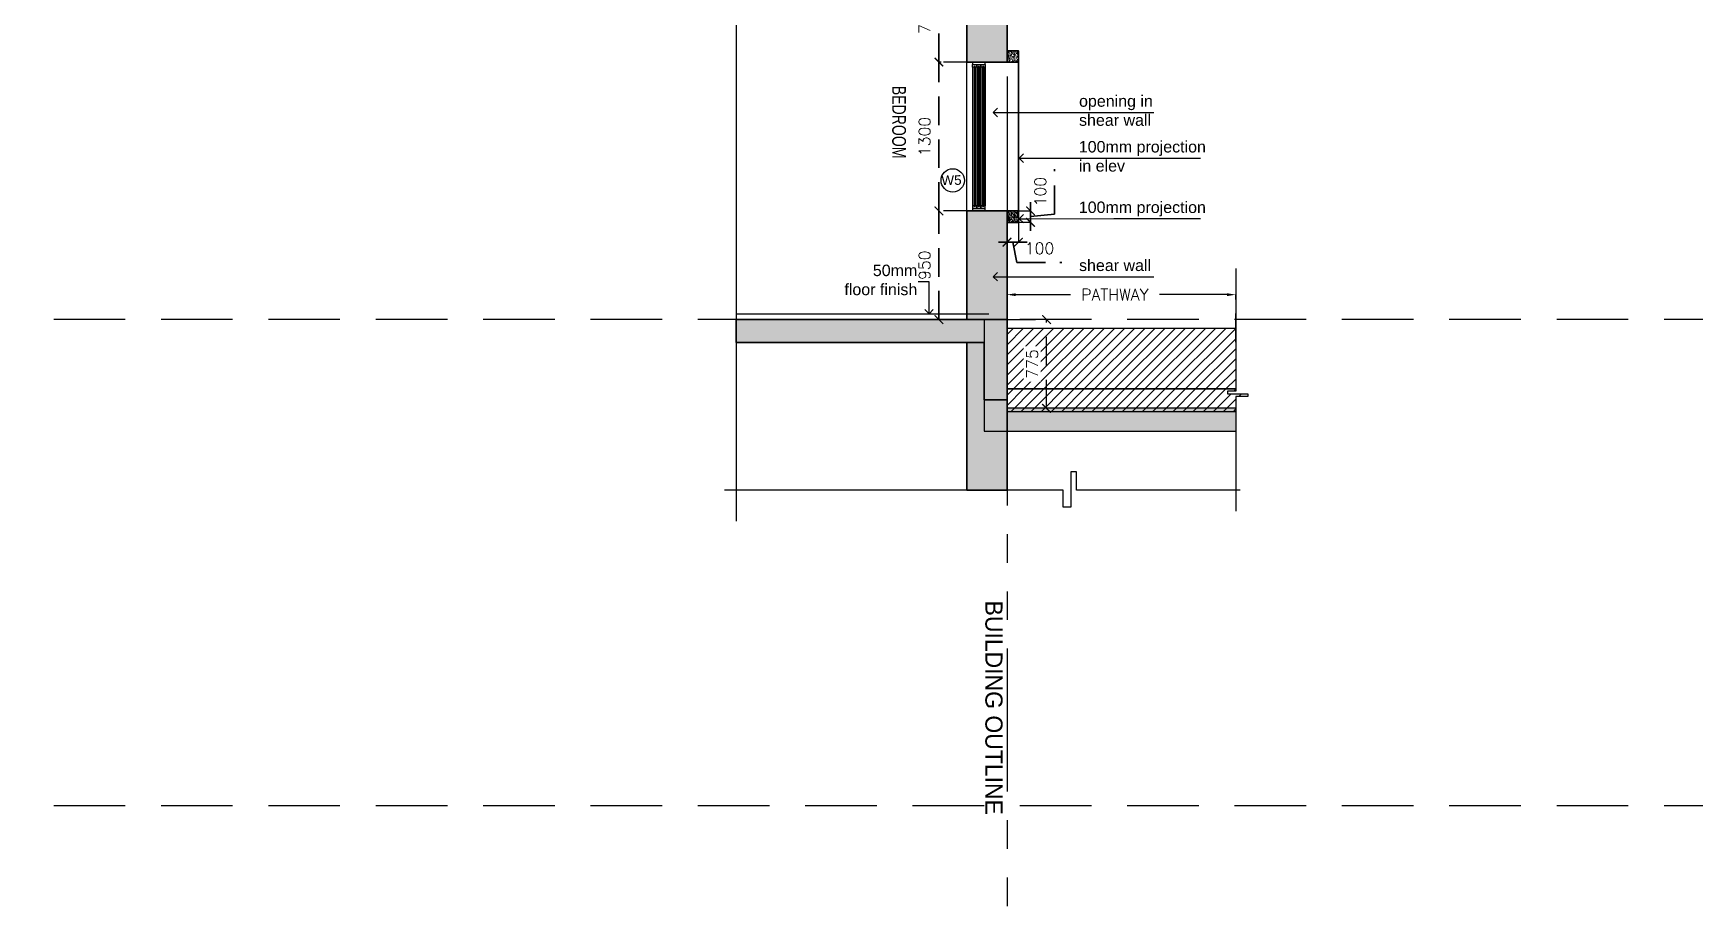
# Model space of a CAD drawing. Header units: millimetres. Extents: x 1066295 to 1300022, y -5734212 to -5454663.
# Drawn here: x 1220111 to 1234621, y -5552168 to -5544490 of the extents above; entities that cross this region are included whole.
import ezdxf
from ezdxf.enums import TextEntityAlignment as Align

# ---------------------------------------------------------------- set-up
doc = ezdxf.new("R2010")
doc.units = ezdxf.units.MM
doc.header["$LTSCALE"] = 1000
doc.header["$MEASUREMENT"] = 0
for name, pattern in [('AUDIT_D_120904163729-0', [0]), ('T9_PROFILE SECTIONS$0$HIDDEN', [0.375, 0.25, -0.125]), ('T9_PROFILE SECTIONS$0$HIDDEN2', [0.1875, 0.125, -0.0625]), ('T9_PROFILE SECTIONS$0$T10(T7 IS SIMILAR BUT MIRROR) - DIMENSION & TEXTING$0$HIDDEN', [0.375, 0.25, -0.125]), ('T9_PROFILE SECTIONS$0$T8_PROFILE SECTIONS$0$( Hidden )', [0.375, 0.25, -0.125]), ('T9_PROFILE SECTIONS$0$T8_PROFILE SECTIONS$0$AUDIT_D_120904163729-0', [0]), ('T9_PROFILE SECTIONS$0$T8_PROFILE SECTIONS$0$HIDDEN', [0.375, 0.25, -0.125]), ('T9_PROFILE SECTIONS$0$T8_PROFILE SECTIONS$0$PHANTOM2', [1.25, 0.625, -0.125, 0.125, -0.125, 0.125, -0.125])]:
    doc.linetypes.add(name, pattern=pattern)
doc.layers.get('0').update_dxf_attribs({"linetype": 'AUDIT_D_120904163729-0'})
for name, color, linetype, lineweight in [('T9_PROFILE SECTIONS$0$A-DIMENSION', 2, 'Continuous', 35), ('T9_PROFILE SECTIONS$0$T8_PROFILE SECTIONS$0$A-DIMENSION', 2, 'Continuous', 35), ('T9_PROFILE SECTIONS$0$T8_PROFILE SECTIONS$0$A-SLAB', 3, 'Continuous', 35), ('T9_PROFILE SECTIONS$0$T8_PROFILE SECTIONS$0$a-Text', 4, 'Continuous', 0), ('T9_PROFILE SECTIONS$0$T8_PROFILE SECTIONS$0$R0-18-10-2014-T1-1st Podium Floor Plan$0$Text', 7, 'Continuous', 0)]:
    doc.layers.add(name, color=color, linetype=linetype, lineweight=lineweight)
for name, color, linetype in [('T9_PROFILE SECTIONS$0$LEVEL', 7, 'Continuous'), ('T9_PROFILE SECTIONS$0$T10(T7 IS SIMILAR BUT MIRROR) - DIMENSION & TEXTING$0$A-DIMENSIONS', 2, 'T9_PROFILE SECTIONS$0$T10(T7 IS SIMILAR BUT MIRROR) - DIMENSION & TEXTING$0$HIDDEN'), ('T9_PROFILE SECTIONS$0$T8_PROFILE SECTIONS$0$A-BUILDING LINE TURNS HERE', 252, 'T9_PROFILE SECTIONS$0$T8_PROFILE SECTIONS$0$PHANTOM2'), ('T9_PROFILE SECTIONS$0$T8_PROFILE SECTIONS$0$a-ele', 8, 'Continuous'), ('T9_PROFILE SECTIONS$0$T8_PROFILE SECTIONS$0$a-rcc', 3, 'Continuous'), ('T9_PROFILE SECTIONS$0$T8_PROFILE SECTIONS$0$A-WALL HATCH', 8, 'Continuous'), ('T9_PROFILE SECTIONS$0$T8_PROFILE SECTIONS$0$a-window', 5, 'Continuous'), ('T9_PROFILE SECTIONS$0$T8_PROFILE SECTIONS$0$Elev 01', 8, 'Continuous'), ('T9_PROFILE SECTIONS$0$T8_PROFILE SECTIONS$0$F.F.L', 36, 'Continuous'), ('T9_PROFILE SECTIONS$0$T8_PROFILE SECTIONS$0$HATCH', 8, 'Continuous'), ('T9_PROFILE SECTIONS$0$T8_PROFILE SECTIONS$0$HATCH 150', 8, 'Continuous'), ('T9_PROFILE SECTIONS$0$T8_PROFILE SECTIONS$0$Leader', 2, 'T9_PROFILE SECTIONS$0$T8_PROFILE SECTIONS$0$AUDIT_D_120904163729-0'), ('T9_PROFILE SECTIONS$0$T8_PROFILE SECTIONS$0$TEXT ROOM', 7, 'Continuous'), ('T9_PROFILE SECTIONS$0$T8_PROFILE SECTIONS$0$TYPICAL UNITS$0$a-door-no', 104, 'Continuous')]:
    doc.layers.add(name, color=color, linetype=linetype)
doc.styles.add('T9_PROFILE SECTIONS$0$Romans 1', font='romans.shx', dxfattribs={"height": 100})
doc.styles.add('T9_PROFILE SECTIONS$0$T8_PROFILE SECTIONS$0$ARIAL ARROW', font='arial.ttf')
doc.styles.add('T9_PROFILE SECTIONS$0$T8_PROFILE SECTIONS$0$Romans 1', font='romans.shx', dxfattribs={"height": 100})
doc.styles.add('T9_PROFILE SECTIONS$0$T8_PROFILE SECTIONS$0$RSP_TXT 500', font='swisscl.ttf', dxfattribs={"height": 250})
doc.styles.add('T9_PROFILE SECTIONS$0$T8_PROFILE SECTIONS$0$STANDARD', font='GOTHIC.TTF')
doc.styles.add('T9_PROFILE SECTIONS$0$T8_PROFILE SECTIONS$0$TYPICAL UNITS$0$LODHA STANDERD', font='sanss___.ttf')
doc.dimstyles.new('T9_PROFILE SECTIONS$0$ALPINE S', dxfattribs={"dimscale": 0, "dimtxt": 100, "dimasz": 75, "dimexe": 0, "dimexo": 0, "dimgap": 75, "dimtad": 1, "dimdec": 0, "dimzin": 0, "dimdsep": 46, "dimtxsty": 'T9_PROFILE SECTIONS$0$Romans 1', "dimblk": 'T9_PROFILE SECTIONS$0$_ArchTick', "dimcen": 0.09, "dimclrd": 256, "dimclre": 256, "dimclrt": 7, "dimadec": 0, "dimazin": 0, "dimtfac": 1, "dimtdec": 0, "dimtofl": 0, "dimtmove": 1, "dimatfit": 0, "dimldrblk": 'T9_PROFILE SECTIONS$0$_Open90', "dimfxl": 1, "dimtolj": 1, "dimtzin": 0, "dimarcsym": 0})
doc.dimstyles.new('T9_PROFILE SECTIONS$0$T8_PROFILE SECTIONS$0$ALPINE S', dxfattribs={"dimscale": 0, "dimtxt": 100, "dimasz": 75, "dimexe": 0, "dimexo": 0, "dimgap": 75, "dimtad": 1, "dimdec": 0, "dimzin": 0, "dimdsep": 46, "dimtxsty": 'T9_PROFILE SECTIONS$0$T8_PROFILE SECTIONS$0$Romans 1', "dimblk": 'T9_PROFILE SECTIONS$0$T8_PROFILE SECTIONS$0$_ArchTick', "dimcen": 0.09, "dimclrd": 256, "dimclre": 256, "dimclrt": 7, "dimadec": 0, "dimazin": 0, "dimtfac": 1, "dimtdec": 0, "dimtofl": 0, "dimtmove": 1, "dimatfit": 0, "dimldrblk": 'T9_PROFILE SECTIONS$0$T8_PROFILE SECTIONS$0$_Open90', "dimfxl": 1, "dimtolj": 1, "dimtzin": 0, "dimarcsym": 0})
pattern_1 = [(45, (-2407.07, 131789.427), (-44.1941738, 44.1941738), [])]

# ---------------------------------------------------------------- blocks, each defined once
blk = doc.blocks.new('T9_PROFILE SECTIONS$0$T8_PROFILE SECTIONS$0$A$C70077D06')
at = {"layer": 'T9_PROFILE SECTIONS$0$T8_PROFILE SECTIONS$0$a-ele', "elevation": 0}
blk.add_lwpolyline([(-160, 0), (-160, 1300)], dxfattribs=at)
at = {"layer": 'T9_PROFILE SECTIONS$0$T8_PROFILE SECTIONS$0$a-window', "color": 1}
for p, q in [((-112, 1255), (-112, 45, 0)), ((-75, 1255), (-75, 45, 0)), ((-75, 1255), (-75, 45, 0)), ((-38, 1255), (-38, 45, 0))]:
    blk.add_line(p, q, dxfattribs=at)
at = {"layer": 'T9_PROFILE SECTIONS$0$T8_PROFILE SECTIONS$0$a-window', "color": 5}
for p, q in [((-98, 1255), (-98, 45, 0)), ((-88, 1255), (-88, 45, 0)), ((-61, 1255), (-61, 45, 0)), ((-51, 1255), (-51, 45, 0))]:
    blk.add_line(p, q, dxfattribs=at)
at = {"layer": 'T9_PROFILE SECTIONS$0$T8_PROFILE SECTIONS$0$a-window', "color": 250}
for p, q in [((-23, 1255), (-23, 45, 0)), ((-13, 1255), (-13, 45, 0)), ((0, 1255), (0, 45, 0))]:
    blk.add_line(p, q, dxfattribs=at)
at = {"layer": 'T9_PROFILE SECTIONS$0$T8_PROFILE SECTIONS$0$a-window', "color": 4}
for points in [[(0, 1280), (0, 1300), (-112, 1300), (-112, 1280)], [(-98, 1255), (-112, 1255), (-112, 1280), (-75, 1280), (-75, 1255), (-88, 1255), (-88, 1261), (-98, 1261)], [(-61, 1255), (-75, 1255), (-75, 1280), (-38, 1280), (-38, 1255), (-51, 1255), (-51, 1261), (-61, 1261)], [(-23, 1255), (-38, 1255), (-38, 1280), (0, 1280), (0, 1255), (-13, 1255), (-13, 1261), (-23, 1261)], [(-98, 45), (-112, 45), (-112, 20), (-75, 20), (-75, 45), (-88, 45), (-88, 39), (-98, 39)], [(0, 0), (0, 20), (-112, 20), (-112, 0)], [(-61, 45), (-75, 45), (-75, 20), (-38, 20), (-38, 45), (-51, 45), (-51, 39), (-61, 39)], [(-23, 45), (-38, 45), (-38, 20), (0, 20), (0, 45), (-13, 45), (-13, 39), (-23, 39)]]:
    blk.add_lwpolyline(points, close=True, dxfattribs=at)
blk = doc.blocks.new('*D815')
at = {"layer": 'T9_PROFILE SECTIONS$0$T8_PROFILE SECTIONS$0$Leader', "linetype": 'T9_PROFILE SECTIONS$0$T8_PROFILE SECTIONS$0$( Hidden )', "lineweight": -2, "transparency": 16777216}
for p, q in [((1230360, -5543986), (1230360, -5544377)), ((1232357, -5544793), (1232357, -5544377))]:
    blk.add_line(p, q, dxfattribs=at)
at = {"layer": 'T9_PROFILE SECTIONS$0$T8_PROFILE SECTIONS$0$Leader', "lineweight": -2, "transparency": 16777216}
for p, q in [((1230435, -5544377), (1230913, -5544377)), ((1232282, -5544377), (1231691, -5544377))]:
    blk.add_line(p, q, dxfattribs=at)
at = {"layer": 'T9_PROFILE SECTIONS$0$T8_PROFILE SECTIONS$0$Leader', "transparency": 16777216}
for points in [[(1230435, -5544365), (1230435, -5544390), (1230360, -5544377)], [(1232282, -5544365), (1232282, -5544390), (1232357, -5544377)]]:
    blk.add_solid(points, dxfattribs=at)
at = {"layer": 'T9_PROFILE SECTIONS$0$T8_PROFILE SECTIONS$0$Leader', "color": 7, "transparency": 16777216, "insert": (1231302, -5544377), "char_height": 100, "attachment_point": 5, "style": 'T9_PROFILE SECTIONS$0$T8_PROFILE SECTIONS$0$Romans 1'}
blk.add_mtext('\\A1;PATHWAY', dxfattribs=at)
blk = doc.blocks.new('T9_PROFILE SECTIONS$0$T8_PROFILE SECTIONS$0$_ArchTick')
at = {"color": 0, "linetype": 'ByBlock', "const_width": 0.15}
blk.add_lwpolyline([(-0.5, -0.5), (0.5, 0.5)], dxfattribs=at)
blk = doc.blocks.new('*D819')
at = {"layer": 'T9_PROFILE SECTIONS$0$T8_PROFILE SECTIONS$0$A-DIMENSION', "linetype": 'T9_PROFILE SECTIONS$0$T8_PROFILE SECTIONS$0$HIDDEN', "lineweight": -2, "transparency": 16777216}
for p, q in [((1230200, -5541595), (1229765, -5541595)), ((1230160, -5542345), (1229765, -5542345))]:
    blk.add_line(p, q, dxfattribs=at)
at = {"layer": 'T9_PROFILE SECTIONS$0$T8_PROFILE SECTIONS$0$A-DIMENSION', "linetype": 'T9_PROFILE SECTIONS$0$T8_PROFILE SECTIONS$0$HIDDEN', "transparency": 16777216}
blk.add_line((1229765, -5542345), (1229765, -5541595), dxfattribs=at)
at = {"layer": 'T9_PROFILE SECTIONS$0$T8_PROFILE SECTIONS$0$A-DIMENSION', "linetype": 'ByBlock', "transparency": 16777216, "xscale": 75, "yscale": 75, "zscale": 75}
for p, rotation in [((1229765, -5541595), 90), ((1229765, -5542345), 270)]:
    blk.add_blockref('T9_PROFILE SECTIONS$0$T8_PROFILE SECTIONS$0$_ArchTick', p, dxfattribs=dict(at, rotation=rotation))
at = {"layer": 'T9_PROFILE SECTIONS$0$T8_PROFILE SECTIONS$0$A-DIMENSION', "color": 7, "linetype": 'ByBlock', "transparency": 16777216, "insert": (1229640, -5541970), "char_height": 100, "attachment_point": 5, "rotation": 90, "style": 'T9_PROFILE SECTIONS$0$T8_PROFILE SECTIONS$0$Romans 1'}
blk.add_mtext('\\A1;750', dxfattribs=at)
blk = doc.blocks.new('T9_PROFILE SECTIONS$0$T8_PROFILE SECTIONS$0$_Open90')
at = {"color": 0, "linetype": 'ByBlock', "lineweight": -2}
for p, q in [((0, 0), (-1, 0)), ((-0.5, 0.5), (0, 0)), ((0, 0), (-0.5, -0.5))]:
    blk.add_line(p, q, dxfattribs=at)
blk = doc.blocks.new('*D824')
at = {"layer": 'T9_PROFILE SECTIONS$0$T8_PROFILE SECTIONS$0$A-DIMENSION', "linetype": 'T9_PROFILE SECTIONS$0$T8_PROFILE SECTIONS$0$HIDDEN', "lineweight": -2, "transparency": 16777216}
for p, q in [((1230056, -5543645), (1229765, -5543645)), ((1229910, -5544595), (1229765, -5544595))]:
    blk.add_line(p, q, dxfattribs=at)
at = {"layer": 'T9_PROFILE SECTIONS$0$T8_PROFILE SECTIONS$0$A-DIMENSION', "linetype": 'T9_PROFILE SECTIONS$0$T8_PROFILE SECTIONS$0$HIDDEN', "transparency": 16777216}
blk.add_line((1229765, -5544595), (1229765, -5543645), dxfattribs=at)
at = {"layer": 'T9_PROFILE SECTIONS$0$T8_PROFILE SECTIONS$0$A-DIMENSION', "linetype": 'ByBlock', "transparency": 16777216, "xscale": 75, "yscale": 75, "zscale": 75}
for p, rotation in [((1229765, -5543645), 90), ((1229765, -5544595), 270)]:
    blk.add_blockref('T9_PROFILE SECTIONS$0$T8_PROFILE SECTIONS$0$_ArchTick', p, dxfattribs=dict(at, rotation=rotation))
at = {"layer": 'T9_PROFILE SECTIONS$0$T8_PROFILE SECTIONS$0$A-DIMENSION', "color": 7, "linetype": 'ByBlock', "transparency": 16777216, "insert": (1229640, -5544120), "char_height": 100, "attachment_point": 5, "rotation": 90, "style": 'T9_PROFILE SECTIONS$0$T8_PROFILE SECTIONS$0$Romans 1'}
blk.add_mtext('\\A1;950', dxfattribs=at)
blk = doc.blocks.new('*D825')
at = {"layer": 'T9_PROFILE SECTIONS$0$T8_PROFILE SECTIONS$0$A-DIMENSION', "linetype": 'T9_PROFILE SECTIONS$0$T8_PROFILE SECTIONS$0$HIDDEN', "lineweight": -2, "transparency": 16777216}
for p, q in [((1230056, -5542345), (1229765, -5542345)), ((1230056, -5543645), (1229765, -5543645))]:
    blk.add_line(p, q, dxfattribs=at)
at = {"layer": 'T9_PROFILE SECTIONS$0$T8_PROFILE SECTIONS$0$A-DIMENSION', "linetype": 'T9_PROFILE SECTIONS$0$T8_PROFILE SECTIONS$0$HIDDEN', "transparency": 16777216}
blk.add_line((1229765, -5543645), (1229765, -5542345), dxfattribs=at)
at = {"layer": 'T9_PROFILE SECTIONS$0$T8_PROFILE SECTIONS$0$A-DIMENSION', "linetype": 'ByBlock', "transparency": 16777216, "xscale": 75, "yscale": 75, "zscale": 75}
for p, rotation in [((1229765, -5542345), 90), ((1229765, -5543645), 270)]:
    blk.add_blockref('T9_PROFILE SECTIONS$0$T8_PROFILE SECTIONS$0$_ArchTick', p, dxfattribs=dict(at, rotation=rotation))
at = {"layer": 'T9_PROFILE SECTIONS$0$T8_PROFILE SECTIONS$0$A-DIMENSION', "color": 7, "linetype": 'ByBlock', "transparency": 16777216, "insert": (1229640, -5542995), "char_height": 100, "attachment_point": 5, "rotation": 90, "style": 'T9_PROFILE SECTIONS$0$T8_PROFILE SECTIONS$0$Romans 1'}
blk.add_mtext('\\A1;1300', dxfattribs=at)
blk = doc.blocks.new('T9_PROFILE SECTIONS$0$T8_PROFILE SECTIONS$0$TYPICAL UNITS$0$B-flat-33')
at = {"layer": 'T9_PROFILE SECTIONS$0$T8_PROFILE SECTIONS$0$TYPICAL UNITS$0$a-door-no'}
blk.add_ellipse((14108, 1402), major_axis=(0, -181), ratio=0.999989, dxfattribs=at)
at = {"layer": 'T9_PROFILE SECTIONS$0$T8_PROFILE SECTIONS$0$TYPICAL UNITS$0$a-door-no', "style": 'T9_PROFILE SECTIONS$0$T8_PROFILE SECTIONS$0$TYPICAL UNITS$0$LODHA STANDERD', "oblique": 0, "width": 0.999989}
blk.add_attdef('OP1', text='', height=150, rotation=0.7592, dxfattribs=at).set_placement((14117, 1332), align=Align.CENTER)
blk = doc.blocks.new('T9_PROFILE SECTIONS$0$_ArchTick')
at = {"color": 0, "linetype": 'ByBlock', "const_width": 0.15}
blk.add_lwpolyline([(-0.5, -0.5), (0.5, 0.5)], dxfattribs=at)
blk = doc.blocks.new('*D826')
at = {"layer": 'T9_PROFILE SECTIONS$0$A-DIMENSION', "linetype": 'T9_PROFILE SECTIONS$0$HIDDEN', "transparency": 16777216}
for p, q in [((1230776, -5543673), (1230776, -5543281)), ((1230565, -5543645), (1230565, -5543570)), ((1230565, -5543645), (1230565, -5543745)), ((1230565, -5543695), (1230776, -5543673)), ((1230565, -5543745), (1230565, -5543820))]:
    blk.add_line(p, q, dxfattribs=at)
at = {"layer": 'T9_PROFILE SECTIONS$0$A-DIMENSION', "linetype": 'T9_PROFILE SECTIONS$0$HIDDEN', "lineweight": -2, "transparency": 16777216}
for p, q in [((1230460, -5543645), (1230565, -5543645)), ((1230460, -5543745), (1230565, -5543745))]:
    blk.add_line(p, q, dxfattribs=at)
at = {"layer": 'T9_PROFILE SECTIONS$0$A-DIMENSION', "linetype": 'ByBlock', "transparency": 16777216, "xscale": 75, "yscale": 75, "zscale": 75}
for p, rotation in [((1230565, -5543645), 270), ((1230565, -5543745), 90)]:
    blk.add_blockref('T9_PROFILE SECTIONS$0$_ArchTick', p, dxfattribs=dict(at, rotation=rotation))
at = {"layer": 'T9_PROFILE SECTIONS$0$A-DIMENSION', "color": 7, "linetype": 'ByBlock', "transparency": 16777216, "insert": (1230651, -5543477), "char_height": 100, "attachment_point": 5, "rotation": 90, "style": 'T9_PROFILE SECTIONS$0$Romans 1'}
blk.add_mtext('\\A1;100', dxfattribs=at)
blk = doc.blocks.new('T9_PROFILE SECTIONS$0$_Open90')
at = {"color": 0, "linetype": 'ByBlock', "lineweight": -2}
for p, q in [((0, 0), (-1, 0)), ((-0.5, 0.5), (0, 0)), ((0, 0), (-0.5, -0.5))]:
    blk.add_line(p, q, dxfattribs=at)
blk = doc.blocks.new('*D827')
at = {"layer": 'T9_PROFILE SECTIONS$0$A-DIMENSION', "linetype": 'T9_PROFILE SECTIONS$0$HIDDEN', "lineweight": -2, "transparency": 16777216}
for p, q in [((1230360, -5543745), (1230360, -5543918)), ((1230460, -5543745), (1230460, -5543918))]:
    blk.add_line(p, q, dxfattribs=at)
at = {"layer": 'T9_PROFILE SECTIONS$0$A-DIMENSION', "linetype": 'T9_PROFILE SECTIONS$0$HIDDEN', "transparency": 16777216}
for p, q in [((1230360, -5543918), (1230285, -5543918)), ((1230460, -5543918), (1230360, -5543918)), ((1230410, -5543918), (1230447, -5544097)), ((1230460, -5543918), (1230535, -5543918)), ((1230447, -5544097), (1230840, -5544097))]:
    blk.add_line(p, q, dxfattribs=at)
at = {"layer": 'T9_PROFILE SECTIONS$0$A-DIMENSION', "linetype": 'ByBlock', "transparency": 16777216, "xscale": 75, "yscale": 75, "zscale": 75}
blk.add_blockref('T9_PROFILE SECTIONS$0$_ArchTick', (1230360, -5543918), dxfattribs=at)
at = {"layer": 'T9_PROFILE SECTIONS$0$A-DIMENSION', "linetype": 'ByBlock', "transparency": 16777216, "xscale": 75, "yscale": 75, "zscale": 75, "rotation": 180}
blk.add_blockref('T9_PROFILE SECTIONS$0$_ArchTick', (1230460, -5543918), dxfattribs=at)
at = {"layer": 'T9_PROFILE SECTIONS$0$A-DIMENSION', "color": 7, "linetype": 'ByBlock', "transparency": 16777216, "insert": (1230644, -5543972), "char_height": 100, "attachment_point": 5, "style": 'T9_PROFILE SECTIONS$0$Romans 1'}
blk.add_mtext('\\A1;100', dxfattribs=at)
blk = doc.blocks.new('*D828')
at = {"layer": 'T9_PROFILE SECTIONS$0$T10(T7 IS SIMILAR BUT MIRROR) - DIMENSION & TEXTING$0$A-DIMENSIONS', "linetype": 'T9_PROFILE SECTIONS$0$HIDDEN', "lineweight": -2, "transparency": 16777216}
for p, q in [((1230360, -5544595), (1230705, -5544595)), ((1230948, -5545370), (1230705, -5545370))]:
    blk.add_line(p, q, dxfattribs=at)
at = {"layer": 'T9_PROFILE SECTIONS$0$T10(T7 IS SIMILAR BUT MIRROR) - DIMENSION & TEXTING$0$A-DIMENSIONS', "lineweight": -2, "transparency": 16777216}
blk.add_line((1230705, -5545370), (1230705, -5544595), dxfattribs=at)
at = {"layer": 'T9_PROFILE SECTIONS$0$T10(T7 IS SIMILAR BUT MIRROR) - DIMENSION & TEXTING$0$A-DIMENSIONS', "linetype": 'ByBlock', "lineweight": -2, "transparency": 16777216, "xscale": 75, "yscale": 75, "zscale": 75}
for p, rotation in [((1230705, -5544595), 90), ((1230705, -5545370), 270)]:
    blk.add_blockref('T9_PROFILE SECTIONS$0$_ArchTick', p, dxfattribs=dict(at, rotation=rotation))
at = {"layer": 'T9_PROFILE SECTIONS$0$T10(T7 IS SIMILAR BUT MIRROR) - DIMENSION & TEXTING$0$A-DIMENSIONS', "color": 7, "linetype": 'ByBlock', "transparency": 16777216, "insert": (1230580, -5544983), "char_height": 100, "attachment_point": 5, "rotation": 90, "style": 'T9_PROFILE SECTIONS$0$Romans 1', "bg_fill": 3, "box_fill_scale": 1.25, "bg_fill_color": 256, "bg_fill_true_color": 13158600, "bg_fill_transparency": 0}
blk.add_mtext('\\A1;775', dxfattribs=at)
blk = doc.blocks.new('T9_PROFILE SECTIONS')
at = {"layer": 'T9_PROFILE SECTIONS$0$T8_PROFILE SECTIONS$0$A-WALL HATCH', "linetype": 'ByBlock'}
h = blk.add_hatch(color=256, dxfattribs=at)
h.dxf.hatch_style = 1
h.paths.add_polyline_path([(1235777.0703, -5545695.0956), (1235677.0703, -5545695.0956)], flags=16)
h.paths.add_polyline_path([(1235068.4922, -5545695.0956), (1234968.4922, -5545695.0956)], flags=16)
h.paths.add_polyline_path([(1233813.8106, -5545695.0956), (1233913.8106, -5545695.0956)], flags=16)
h.paths.add_polyline_path([(1232359.2546, -5545570.0956), (1232359.2546, -5545370.0956), (1230360.2325, -5545370.0956), (1230360.2325, -5544595.0956), (1230160.2325, -5544595.0956), (1230160.2325, -5545570.0956)])
at = {"layer": 'T9_PROFILE SECTIONS$0$T8_PROFILE SECTIONS$0$HATCH'}
h = blk.add_hatch(dxfattribs=at)
h.set_pattern_fill('ANSI31', color=256, scale=500, style=0)
h.set_pattern_definition(pattern_1)
h.paths.add_polyline_path([(1232357.3952, -5545201.0174), (1232357.3952, -5544670.0956), (1230360.2325, -5544670.0956), (1230360.2325, -5545201.0174)])
h = blk.add_hatch(dxfattribs=at)
h.set_pattern_fill('ANSI31', color=256, scale=500, style=0)
h.set_pattern_definition(pattern_1)
h.paths.add_polyline_path([(1232357.3952, -5545221.0027), (1232357.3952, -5545201.0174), (1230360.2325, -5545201.0174), (1230360.2325, -5545401.0174), (1232359.2546, -5545401.0174), (1232359.2546, -5545265.6639), (1232461.7773, -5545265.6639), (1232461.7773, -5545242.8954), (1232284.7723, -5545242.8954), (1232284.7723, -5545221.0027)])
at = {"layer": 'T9_PROFILE SECTIONS$0$T8_PROFILE SECTIONS$0$HATCH 150'}
h = blk.add_hatch(color=8, dxfattribs=at)
h.dxf.hatch_style = 1
h.paths.add_polyline_path([(1227995.8797, -5541595.0931), (1227995.8797, -5541795.0931), (1230010.2324, -5541795.0931), (1230010.2324, -5542345.0931), (1230360.2324, -5542345.0931), (1230360.2324, -5542245.0931), (1230360.2324, -5541595.0956)])
h = blk.add_hatch(dxfattribs=at)
h.set_pattern_fill('AR-SAND', color=8, scale=10, angle=450)
h.set_pattern_definition([(127.5, (2806.476, 131399.961), (-19.26823769, -0.62993358), [0, -15.2, 0, -17, 0, -16.25]), (97.5, (2806.476, 131399.96), (-28.22146065, 17.69776705), [0, -8.2, 0, -13.7, 0, -5.25]), (57.5, (2806.476, 131387.661), (-0.056590535, 31.141418618), [0, -5, 0, -18, 0, -23.5]), (47.5, (2806.476, 131387.66), (-8.77675565, 30.06126605), [0, -2.5, 0, -11.8, 0, -13.5])])
h.paths.add_polyline_path([(1230360.2332, -5542345.0931), (1230460.2332, -5542345.0931), (1230460.2332, -5542245.0931), (1230360.2332, -5542245.0931)])
h = blk.add_hatch(color=8, dxfattribs=at)
h.dxf.hatch_style = 1
h.paths.add_polyline_path([(1230360.223, -5544595.0951), (1230010.223, -5544595.0951), (1230010.2228, -5543645.0931), (1230360.2229, -5543645.0931)])
h = blk.add_hatch(color=8, dxfattribs=at)
h.dxf.hatch_style = 1
h.paths.add_polyline_path([(1230360.2325, -5544595.0951), (1230010.2324, -5544595.0951), (1230010.2323, -5543645.0931), (1230360.2324, -5543645.0931)])
h = blk.add_hatch(dxfattribs=at)
h.set_pattern_fill('AR-SAND', color=8, scale=10, angle=90)
h.set_pattern_definition([(127.5, (2806.466, 117999.961), (-19.26823769, -0.62993358), [0, -15.2, 0, -17, 0, -16.25]), (97.5, (2806.466, 117999.96), (-28.22146065, 17.69776705), [0, -8.2, 0, -13.7, 0, -5.25]), (57.5, (2806.466, 117987.661), (-0.056590535, 31.141418618), [0, -5, 0, -18, 0, -23.5]), (47.5, (2806.466, 117987.66), (-8.77675565, 30.06126605), [0, -2.5, 0, -11.8, 0, -13.5])])
h.paths.add_polyline_path([(1230360.2229, -5543745.0931), (1230460.2229, -5543745.0931), (1230460.2229, -5543645.0931), (1230360.2229, -5543645.0931)])
h = blk.add_hatch(dxfattribs=at)
h.set_pattern_fill('AR-SAND', color=8, scale=10, angle=450)
h.set_pattern_definition([(127.5, (2806.476, 129999.961), (-19.26823769, -0.62993358), [0, -15.2, 0, -17, 0, -16.25]), (97.5, (2806.476, 129999.96), (-28.22146065, 17.69776705), [0, -8.2, 0, -13.7, 0, -5.25]), (57.5, (2806.476, 129987.661), (-0.056590535, 31.141418618), [0, -5, 0, -18, 0, -23.5]), (47.5, (2806.476, 129987.66), (-8.77675565, 30.06126605), [0, -2.5, 0, -11.8, 0, -13.5])])
h.paths.add_polyline_path([(1230360.2332, -5543745.0931), (1230460.2332, -5543745.0931), (1230460.2332, -5543645.0931), (1230360.2332, -5543645.0931)])
h = blk.add_hatch(color=8, dxfattribs=at)
h.dxf.hatch_style = 1
h.paths.add_polyline_path([(1227995.8702, -5544595.0931), (1227995.8702, -5544795.0931), (1230010.2229, -5544795.0931), (1230010.2229, -5546085.2441), (1230360.2229, -5546085.2441), (1230360.2229, -5545245.0931), (1230360.2229, -5544595.0956)])
h = blk.add_hatch(color=8, dxfattribs=at)
h.dxf.hatch_style = 1
h.paths.add_polyline_path([(1227995.8797, -5544595.0931), (1227995.8797, -5544795.0931), (1230160.2324, -5544795.0931), (1230160.2324, -5545295.0956), (1230360.2324, -5545295.0956), (1230360.2324, -5544595.0956)])
at = {"layer": 'T9_PROFILE SECTIONS$0$LEVEL', "color": 8, "linetype": 'T9_PROFILE SECTIONS$0$HIDDEN2', "ltscale": 5}
for p, q in [((1261097.5948, -5544595.054, -0.01), (1103452.4742, -5544595.054, -0.01)), ((1261097.5948, -5548845.054, -0.01), (1103452.4742, -5548845.054, -0.01))]:
    blk.add_line(p, q, dxfattribs=at)
at = {"layer": 'T9_PROFILE SECTIONS$0$T10(T7 IS SIMILAR BUT MIRROR) - DIMENSION & TEXTING$0$A-DIMENSIONS', "linetype": 'ByBlock'}
blk.add_line((1230460.2229, -5543645.0931, -0.01), (1230460.2229, -5542345.1156, -0.01), dxfattribs=at)
at = {"layer": 'T9_PROFILE SECTIONS$0$T10(T7 IS SIMILAR BUT MIRROR) - DIMENSION & TEXTING$0$A-DIMENSIONS', "linetype": 'ByBlock', "elevation": -0.01}
for points in [[(1227995.8797, -5456602.5146), (1227995.8797, -5503726.2346), (1228200.2566, -5503726.2346), (1228200.2566, -5503804.6941), (1227640.0046, -5503804.6941), (1227640.0046, -5503919.731), (1227995.8797, -5503919.731), (1227995.8797, -5546355.1241)], [(1232357.3952, -5544148.5391), (1232357.3952, -5545221.0027), (1232284.7723, -5545221.0027), (1232284.7723, -5545242.8954), (1232461.7773, -5545242.8954), (1232461.7773, -5545265.6639), (1232359.2546, -5545265.6639), (1232359.2546, -5546268.869)], [(1232395.4436, -5546085.2441), (1230966.3905, -5546085.2441), (1230966.3905, -5545924.3235), (1230918.6464, -5545924.3235), (1230918.6464, -5546233.4066), (1230849.8061, -5546233.4066), (1230849.8061, -5546085.2441), (1227893.8856, -5546085.2441)]]:
    blk.add_lwpolyline(points, dxfattribs=at)
at = {"layer": 'T9_PROFILE SECTIONS$0$T8_PROFILE SECTIONS$0$A-BUILDING LINE TURNS HERE', "ltscale": 2}
blk.add_line((1230360.2324, -5454970.1218, -0.01), (1230360.2324, -5549769.6725, -0.01), dxfattribs=at)
at = {"layer": 'T9_PROFILE SECTIONS$0$T8_PROFILE SECTIONS$0$a-rcc', "linetype": 'ByBlock', "elevation": -0.01}
blk.add_lwpolyline([(1232359.2546, -5545370.0956), (1230360.2325, -5545370.0956), (1230360.2325, -5544595.0956), (1230160.2325, -5544595.0956), (1230160.2325, -5545570.0956), (1232359.2546, -5545570.0956)], dxfattribs=at)
at = {"layer": 'T9_PROFILE SECTIONS$0$T8_PROFILE SECTIONS$0$A-SLAB', "linetype": 'ByBlock', "elevation": -0.01}
for points in [[(1227995.8797, -5541595.0931), (1227995.8797, -5541795.0931), (1230010.2324, -5541795.0931), (1230010.2324, -5542345.0931), (1230360.2324, -5542345.0931), (1230360.2324, -5542245.0931), (1230360.2324, -5542245.0931), (1230360.2324, -5541595.0956)], [(1230360.2332, -5542345.0931), (1230460.2332, -5542345.0931), (1230460.2332, -5542245.0931), (1230360.2332, -5542245.0931)], [(1230360.223, -5544595.0951), (1230010.223, -5544595.0951), (1230010.2228, -5543645.0931), (1230360.2229, -5543645.0931)], [(1230360.2325, -5544595.0951), (1230010.2324, -5544595.0951), (1230010.2323, -5543645.0931), (1230360.2324, -5543645.0931)], [(1230360.2229, -5543745.0931), (1230460.2229, -5543745.0931), (1230460.2229, -5543645.0931), (1230360.2229, -5543645.0931)], [(1230360.2332, -5543745.0931), (1230460.2332, -5543745.0931), (1230460.2332, -5543645.0931), (1230360.2332, -5543645.0931)], [(1227995.8702, -5544595.0931), (1227995.8702, -5544795.0931), (1230010.2229, -5544795.0931), (1230010.2229, -5546085.2441), (1230360.2229, -5546085.2441), (1230360.2229, -5545245.0931), (1230360.2229, -5545245.0931), (1230360.2229, -5544595.0956)], [(1227995.8797, -5544595.0931), (1227995.8797, -5544795.0931), (1230160.2324, -5544795.0931), (1230160.2324, -5545295.0956), (1230360.2324, -5545295.0956), (1230360.2324, -5544595.0956)]]:
    blk.add_lwpolyline(points, close=True, dxfattribs=at)
at = {"layer": 'T9_PROFILE SECTIONS$0$T8_PROFILE SECTIONS$0$Elev 01', "linetype": 'ByBlock'}
blk.add_line((1230460.2332, -5542345.0931, -0.01), (1230460.2332, -5543645.0931, -0.01), dxfattribs=at)
at = {"layer": 'T9_PROFILE SECTIONS$0$T8_PROFILE SECTIONS$0$F.F.L', "linetype": 'Continuous', "ltscale": 0.1, "elevation": -0.01}
for points in [[(1227995.8702, -5544545.1712), (1230010.2229, -5544545.171)], [(1227995.8797, -5544545.1712), (1230200.2325, -5544545.1709)]]:
    blk.add_lwpolyline(points, dxfattribs=at)
at = {"layer": 'T9_PROFILE SECTIONS$0$T8_PROFILE SECTIONS$0$HATCH'}
for points, elevation in [([(1232357.3952, -5545201.0174), (1230360.2325, -5545201.0174), (1230360.2325, -5544670.0956), (1232357.3952, -5544670.0956)], -0.01), ([(1232359.2546, -5545401.0174), (1230360.2325, -5545401.0174), (1230360.2325, -5545201.0174), (1232357.3952, -5545201.0174)], 0)]:
    blk.add_lwpolyline(points, dxfattribs=dict(at, elevation=elevation))
at = {"linetype": 'ByBlock', "extrusion": (0, 0, -1), "xscale": -1, "zscale": -1}
blk.add_blockref('T9_PROFILE SECTIONS$0$T8_PROFILE SECTIONS$0$A$C70077D06', (-1230170.3167, -5543645.0931), dxfattribs=at)
at = {"layer": 'T9_PROFILE SECTIONS$0$T8_PROFILE SECTIONS$0$A-SLAB', "linetype": 'ByBlock', "extrusion": (0, 0, -1), "xscale": -1, "zscale": -1}
blk.add_blockref('T9_PROFILE SECTIONS$0$T8_PROFILE SECTIONS$0$A$C70077D06', (-1230170.3072, -5543645.0931), dxfattribs=at)
at = {"layer": 'T9_PROFILE SECTIONS$0$T8_PROFILE SECTIONS$0$TEXT ROOM', "ltscale": 0.1}
ref = blk.add_blockref('T9_PROFILE SECTIONS$0$T8_PROFILE SECTIONS$0$TYPICAL UNITS$0$B-flat-33', (1221950.3163, -5544166.9353, -0.01), dxfattribs=dict(at, xscale=0.5625, yscale=0.5625, zscale=0.5625))
ref.add_attrib('OP1', 'W5', dxfattribs={"layer": 'T9_PROFILE SECTIONS$0$T8_PROFILE SECTIONS$0$TYPICAL UNITS$0$a-door-no', "height": 84.375, "rotation": 0.75922421, "style": 'T9_PROFILE SECTIONS$0$T8_PROFILE SECTIONS$0$TYPICAL UNITS$0$LODHA STANDERD', "oblique": 0.00001577, "width": 0.999989}).set_placement((1229875.6345, -5543418.1129, -0.01), align=Align.CENTER)
at = {"layer": 'T9_PROFILE SECTIONS$0$T8_PROFILE SECTIONS$0$a-Text', "insert": (1229477.499, -5542551.8644, 156.4986), "char_height": 120, "attachment_point": 1, "rotation": 270, "style": 'T9_PROFILE SECTIONS$0$T8_PROFILE SECTIONS$0$RSP_TXT 500'}
blk.add_mtext_dynamic_manual_height_columns('BEDROOM', width=1106.247749, gutter_width=500, heights=[0], dxfattribs=at)
at = {"layer": 'T9_PROFILE SECTIONS$0$T8_PROFILE SECTIONS$0$a-Text', "linetype": 'ByBlock', "insert": (1230320.9492, -5548922.9038, -0.01), "char_height": 150, "width": 4718.082943, "attachment_point": 3, "rotation": 270, "style": 'T9_PROFILE SECTIONS$0$T8_PROFILE SECTIONS$0$STANDARD'}
blk.add_mtext('BUILDING OUTLINE ', dxfattribs=at)
at = {"layer": 'T9_PROFILE SECTIONS$0$T8_PROFILE SECTIONS$0$R0-18-10-2014-T1-1st Podium Floor Plan$0$Text', "char_height": 100, "style": 'T9_PROFILE SECTIONS$0$T8_PROFILE SECTIONS$0$ARIAL ARROW'}
for s, insert, width, attachment_point in [('opening in shear wall', (1230989.0241, -5542634.9405, -0.01), 977.78251, 1), ('100mm projection in elev', (1230986.8357, -5543034.5901, -0.01), 1133.401091, 1), ('100mm projection', (1230986.8357, -5543563.3827, -0.01), 1133.401091, 1), ('50mm floor finish   ', (1229576.4872, -5544114.8553, -0.01), 673.541839, 3), ('shear wall', (1230989.0241, -5544070.5825, -0.01), 1133.401091, 1)]:
    blk.add_mtext(s, dxfattribs=dict(at, insert=insert, width=width, attachment_point=attachment_point))
at = {"layer": 'T9_PROFILE SECTIONS$0$A-DIMENSION', "linetype": 'ByBlock'}
dim = blk.add_linear_dim(base=(1230564.7739, -5543745.0931, -0.01), p1=(1230460.2229, -5543645.0931, -0.01), p2=(1230460.2229, -5543745.0931, -0.01), angle=90, dimstyle='T9_PROFILE SECTIONS$0$ALPINE S', override={"dimscale": 1, "dimfxl": 5, "dimlwd": 65535, "dimarcsym": 1}, dxfattribs=at)
dim.commit()
dim.dimension.update_dxf_attribs({"geometry": '*D826', "text_midpoint": (1230776.0863, -5543598.443, -0.01), "dimtype": 128})
dim = blk.add_linear_dim(base=(1230360.2229, -5543918.0516, -0.01), p1=(1230460.2229, -5543745.0931, -0.01), p2=(1230360.2229, -5543745.0931, -0.01), dimstyle='T9_PROFILE SECTIONS$0$ALPINE S', override={"dimscale": 1, "dimfxl": 5, "dimlwd": 65535, "dimarcsym": 1}, dxfattribs=at)
dim.commit()
dim.dimension.update_dxf_attribs({"geometry": '*D827', "text_midpoint": (1230522.1349, -5544096.9235, -0.01), "dimtype": 128})
at = {"layer": 'T9_PROFILE SECTIONS$0$T8_PROFILE SECTIONS$0$A-DIMENSION', "linetype": 'ByBlock'}
for base, p1, p2, picture, middle in [((1229765.3014, -5541595.0931, -0.01), (1230160.2324, -5542345.0931, -0.01), (1230200.2324, -5541595.0931, -0.01), '*D819', (1229640.3014, -5541970.0931, -0.01)), ((1229765.2919, -5542345.1156, -0.01), (1230055.581, -5543645.0964, -0.01), (1230055.581, -5542345.1156, -0.01), '*D825', (1229640.2919, -5542995.106, -0.01)), ((1229765.2919, -5543645.0964, -0.01), (1229910.4786, -5544595.0931, -0.01), (1230055.581, -5543645.0964, -0.0201), '*D824', (1229640.2919, -5544120.0948, -0.01))]:
    dim = blk.add_linear_dim(base=base, p1=p1, p2=p2, angle=90, dimstyle='T9_PROFILE SECTIONS$0$T8_PROFILE SECTIONS$0$ALPINE S', override={"dimscale": 1, "dimfxl": 5, "dimlwd": 65535, "dimarcsym": 1}, dxfattribs=at)
    dim.commit()
    dim.dimension.update_dxf_attribs({"geometry": picture, "text_midpoint": middle})
at = {"layer": 'T9_PROFILE SECTIONS$0$T8_PROFILE SECTIONS$0$Leader'}
dim = blk.add_linear_dim(base=(1232357.3952, -5544377.3716, -0.01), p1=(1230360.2325, -5543986.1572, -0.01), p2=(1232357.3952, -5544792.9807, -0.0173), angle=180, text='PATHWAY', dimstyle='T9_PROFILE SECTIONS$0$T8_PROFILE SECTIONS$0$ALPINE S', override={"dimscale": 1, "dimtad": 0, "dimsah": 1}, dxfattribs=at)
dim.commit()
dim.dimension.update_dxf_attribs({"geometry": '*D815', "text_midpoint": (1231302.0694, -5544377.3716, -0.01), "dimtype": 128})
for points in [[(1230239.101, -5542784.3369, -0.01), (1230970.7602, -5542784.3369, -0.01), (1231643.2613, -5542784.3369, -0.01)], [(1230466.5356, -5543184.4368, -0.01), (1231294.1878, -5543183.9865, -0.01), (1232049.6274, -5543183.9865, -0.01)], [(1230466.5356, -5543713.2295, -0.01), (1231294.1878, -5543712.7791, -0.01), (1232049.6274, -5543712.7791, -0.01)], [(1229678.9151, -5544545.1712, -0.01), (1229678.9151, -5544264.2517, -0.01), (1229583.6607, -5544264.2517, -0.01)], [(1230239.101, -5544219.9789, -0.01), (1230970.7602, -5544219.9789, -0.01), (1231643.2613, -5544219.9789, -0.01)]]:
    blk.add_leader(points, dimstyle='T9_PROFILE SECTIONS$0$T8_PROFILE SECTIONS$0$ALPINE S', override={"dimscale": 1, "dimtad": 0}, dxfattribs=at)
at = {"layer": 'T9_PROFILE SECTIONS$0$T10(T7 IS SIMILAR BUT MIRROR) - DIMENSION & TEXTING$0$A-DIMENSIONS', "linetype": 'ByBlock'}
dim = blk.add_linear_dim(base=(1230704.8868, -5544595.0956, -0.01), p1=(1230947.6989, -5545370.0956, -0.01), p2=(1230360.2229, -5544595.0956, -0.01), angle=90, dimstyle='T9_PROFILE SECTIONS$0$ALPINE S', override={"dimscale": 1, "dimfxl": 5, "dimtfill": 1, "dimarcsym": 1}, dxfattribs=at)
dim.commit()
dim.dimension.update_dxf_attribs({"geometry": '*D828', "text_midpoint": (1230579.8868, -5544982.5956, -0.01)})

msp = doc.modelspace()

# ---------------------------------------------------------------- block references
at = {"linetype": 'ByBlock'}
msp.add_blockref('T9_PROFILE SECTIONS', (-1745, -2398, 0), dxfattribs=at)

doc.saveas('drawing.dxf')
